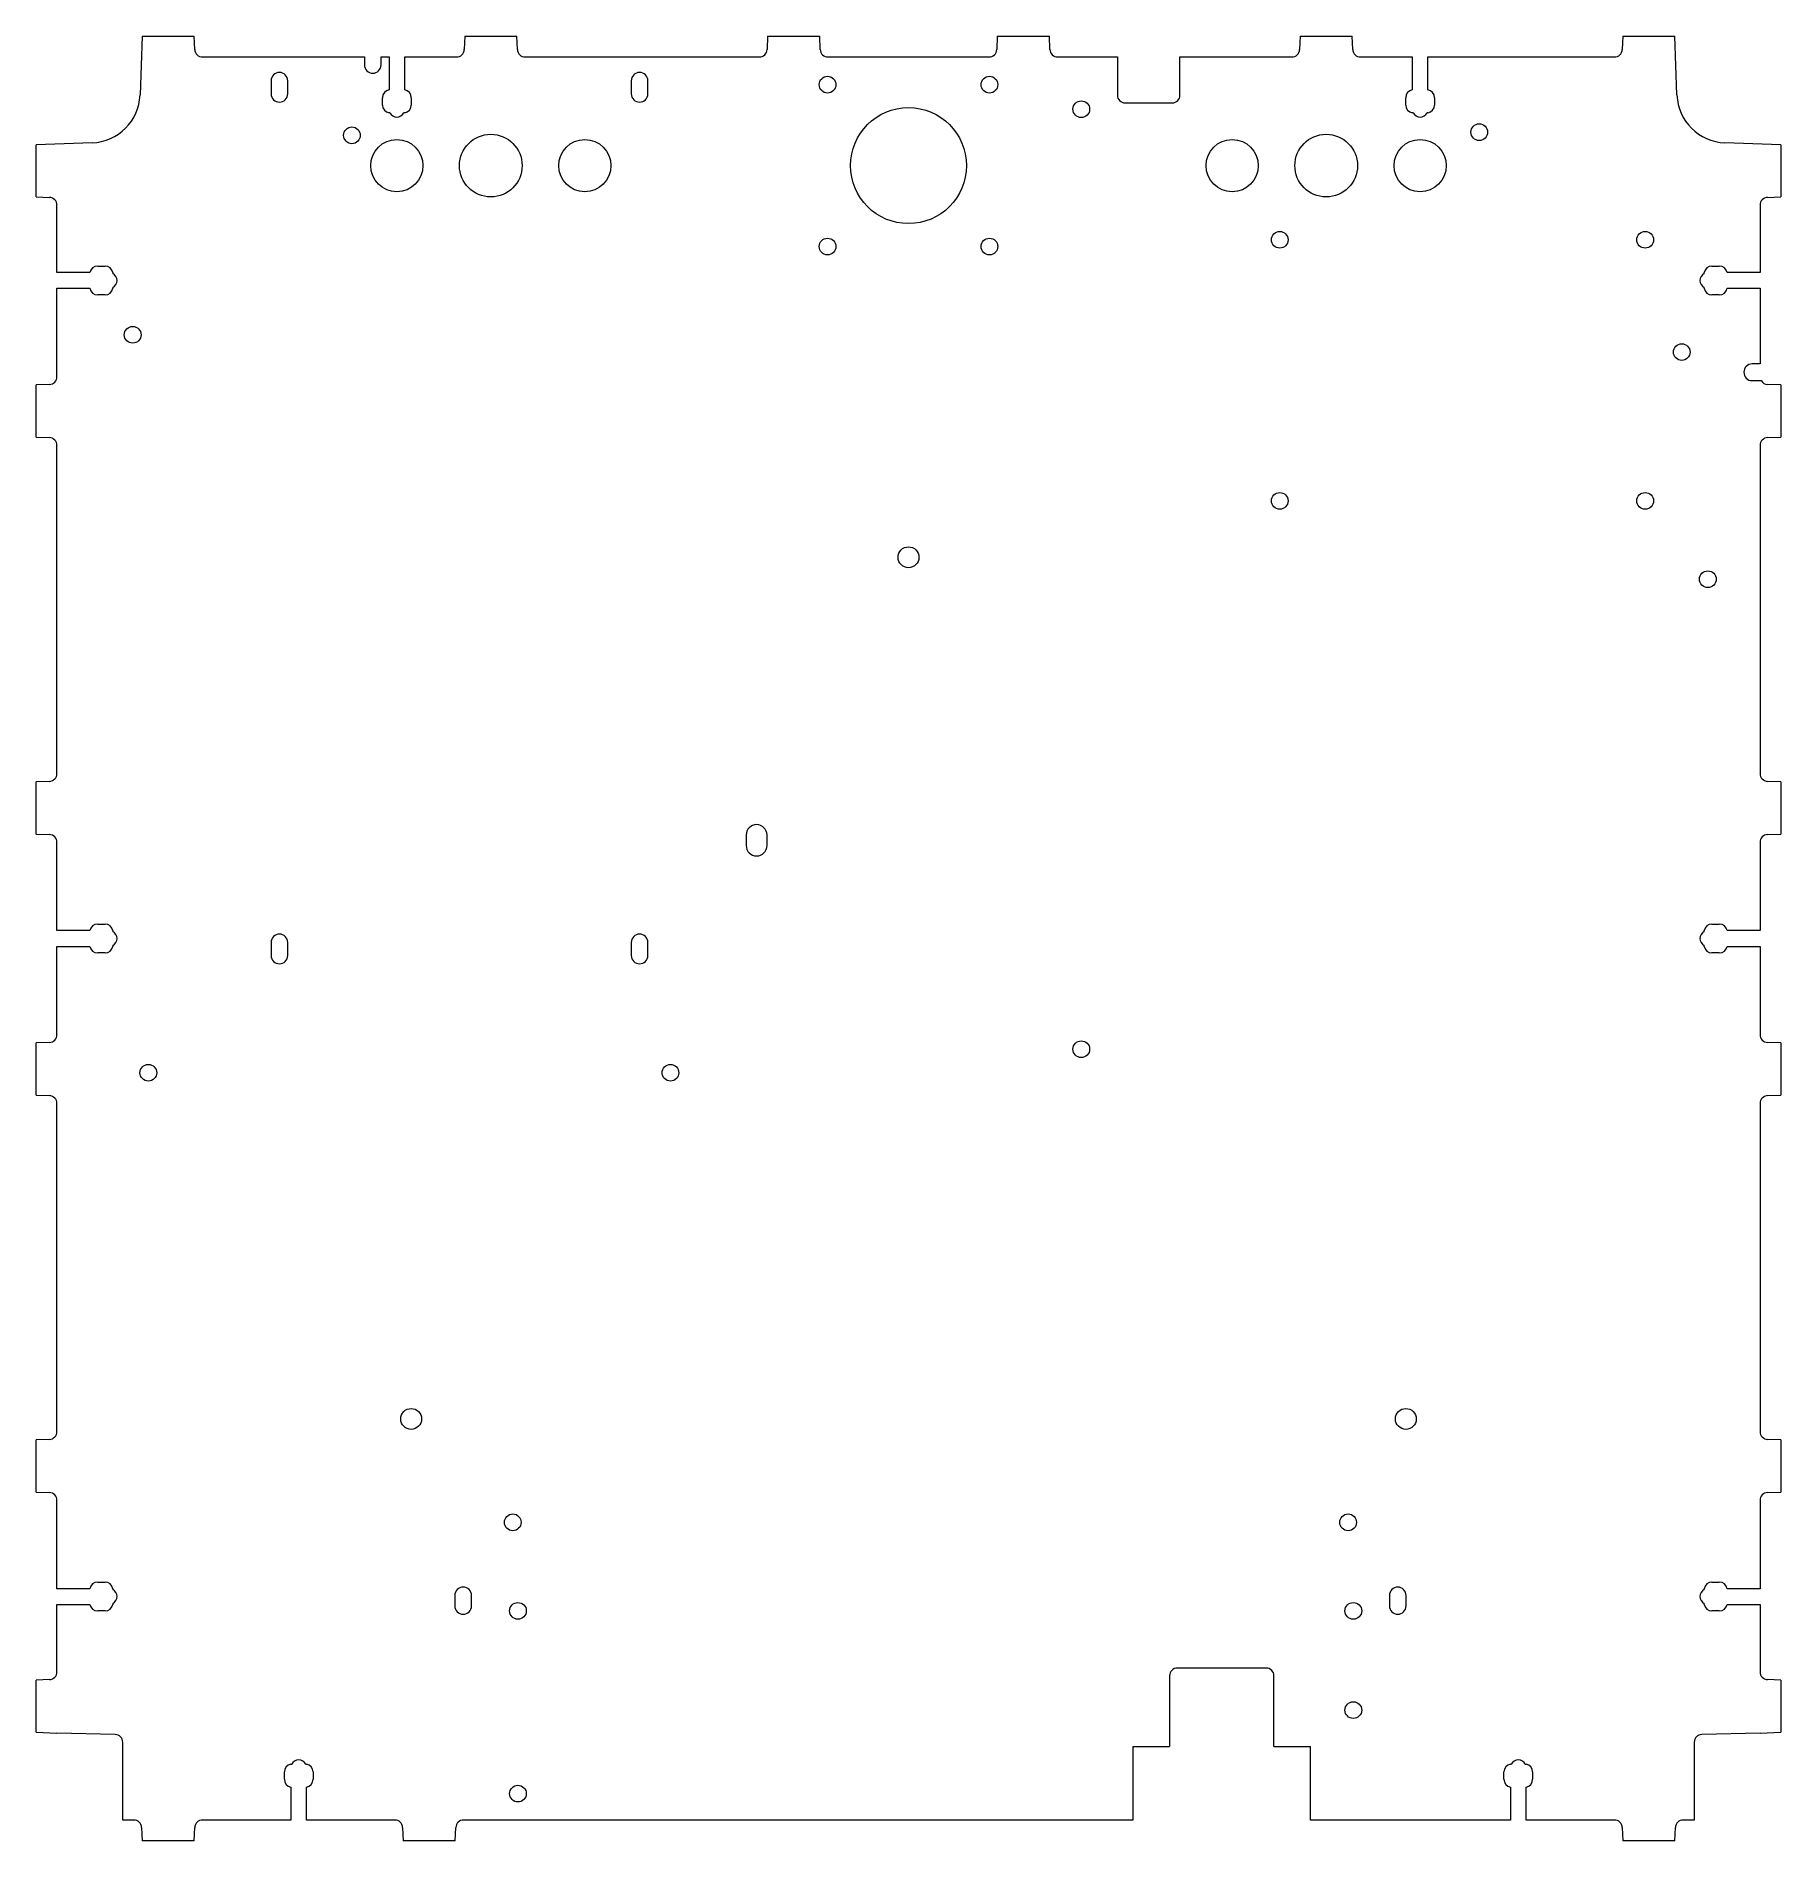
# Model space of a CAD drawing. Header units: millimetres. Extents: x -167 to 167, y -173 to 173.
import ezdxf

# ---------------------------------------------------------------- set-up
doc = ezdxf.new("R2010")
doc.units = ezdxf.units.MM

msp = doc.modelspace()

# ---------------------------------------------------------------- linework, layer by layer
at = {"color": 7, "linetype": 'Continuous', "lineweight": 15}
for p, q in [((-146.8, 172.8), (-147.19, 161.54)), ((-146.8, 172.8), (-136.8, 172.8)), ((-136.71, 170.25), (-136.8, 172.8)), ((-85, 172.8), (-85.09, 170.25)), ((-85, 172.8), (-75, 172.8)), ((-74.91, 170.25), (-75, 172.8)), ((-27, 172.8), (-27.09, 170.25)), ((-27, 172.8), (-17, 172.8)), ((-16.91, 170.25), (-17, 172.8)), ((17, 172.8), (16.91, 170.25)), ((17, 172.8), (27, 172.8)), ((27.09, 170.25), (27, 172.8)), ((75, 172.8), (74.91, 170.25)), ((75, 172.8), (85, 172.8)), ((85.09, 170.25), (85, 172.8)), ((136.8, 172.8), (136.71, 170.25)), ((136.8, 172.8), (146.8, 172.8)), ((147.19, 161.54), (146.8, 172.8)), ((-135.21, 168.8), (-104.22, 168.8)), ((-104.22, 168.8), (-104.22, 167.3)), ((-101.02, 167.3), (-101.02, 168.8)), ((-101.02, 168.8), (-99.5, 168.8)), ((-99.5, 168.8), (-99.5, 162.48)), ((-96.5, 162.48), (-96.5, 168.8)), ((-96.5, 168.8), (-86.59, 168.8)), ((-73.41, 168.8), (-28.59, 168.8)), ((-15.41, 168.8), (15.41, 168.8)), ((28.59, 168.8), (40, 168.8)), ((40, 168.8), (40, 161.5)), ((52, 161.5), (52, 168.8)), ((52, 168.8), (73.41, 168.8)), ((86.59, 168.8), (96.5, 168.8)), ((96.5, 168.8), (96.5, 162.48)), ((99.5, 162.48), (99.5, 168.8)), ((99.5, 168.8), (135.21, 168.8)), ((-122.1, 164.25), (-122.1, 161.75)), ((-118.9, 161.75), (-118.9, 164.25)), ((-53.1, 164.25), (-53.1, 161.75)), ((-49.9, 161.75), (-49.9, 164.25)), ((-100.75, 159.6), (-100.75, 161)), ((-95.25, 161), (-95.25, 159.6)), ((41.5, 160), (50.5, 160)), ((95.25, 159.6), (95.25, 161)), ((100.75, 161), (100.75, 159.6)), ((-99.34, 158.12), (-99.5, 158.12)), ((-96.5, 158.12), (-96.66, 158.12)), ((96.66, 158.12), (96.5, 158.12)), ((99.5, 158.12), (99.34, 158.12)), ((-156.36, 152.38), (-167.1, 152)), ((167.1, 152), (156.36, 152.38)), ((-167.1, 142), (-167.1, 152)), ((167.1, 152), (167.1, 142)), ((-167.1, 142), (-164.55, 141.91)), ((164.55, 141.91), (167.1, 142)), ((-163.1, 127.5), (-163.1, 140.41)), ((163.1, 140.41), (163.1, 127.5)), ((-155.3, 128.75), (-153.9, 128.75)), ((153.9, 128.75), (155.3, 128.75)), ((-156.78, 127.5), (-163.1, 127.5)), ((-163.1, 107.59), (-163.1, 124.5)), ((-163.1, 124.5), (-156.78, 124.5)), ((-152.42, 127.5), (-152.42, 127.34)), ((-152.42, 124.66), (-152.42, 124.5)), ((152.42, 127.34), (152.42, 127.5)), ((152.42, 124.5), (152.42, 124.66)), ((163.1, 127.5), (156.78, 127.5)), ((156.78, 124.5), (163.1, 124.5)), ((163.1, 124.5), (163.1, 110.02)), ((-153.9, 123.25), (-155.3, 123.25)), ((155.3, 123.25), (153.9, 123.25)), ((163.1, 110.02), (161.6, 110.02)), ((-164.55, 106.09), (-167.1, 106)), ((-167.1, 96), (-167.1, 106)), ((161.6, 106.82), (163.31, 106.82)), ((167.1, 106), (164.55, 106.09)), ((167.1, 106), (167.1, 96)), ((-167.1, 96), (-164.55, 95.91)), ((-163.1, 31.59), (-163.1, 94.41)), ((163.1, 94.41), (163.1, 31.59)), ((164.55, 95.91), (167.1, 96)), ((-164.55, 30.09), (-167.1, 30)), ((-167.1, 20), (-167.1, 30)), ((167.1, 30), (164.55, 30.09)), ((167.1, 30), (167.1, 20)), ((-167.1, 20), (-164.55, 19.91)), ((-163.1, 1.5), (-163.1, 18.41)), ((-31.1, 19.8), (-31.1, 17.8)), ((-27.1, 17.8), (-27.1, 19.8)), ((163.1, 18.41), (163.1, 1.5)), ((164.55, 19.91), (167.1, 20)), ((-156.78, 1.5), (-163.1, 1.5)), ((-155.3, 2.75), (-153.9, 2.75)), ((-152.42, 1.5), (-152.42, 1.34)), ((152.42, 1.34), (152.42, 1.5)), ((153.9, 2.75), (155.3, 2.75)), ((163.1, 1.5), (156.78, 1.5)), ((-163.1, -18.41), (-163.1, -1.5)), ((-163.1, -1.5), (-156.78, -1.5)), ((-153.9, -2.75), (-155.3, -2.75)), ((-152.42, -1.34), (-152.42, -1.5)), ((-122.1, -0.75), (-122.1, -3.25)), ((-118.9, -3.25), (-118.9, -0.75)), ((-53.1, -0.75), (-53.1, -3.25)), ((-49.9, -3.25), (-49.9, -0.75)), ((152.42, -1.5), (152.42, -1.34)), ((155.3, -2.75), (153.9, -2.75)), ((156.78, -1.5), (163.1, -1.5)), ((163.1, -1.5), (163.1, -18.41)), ((-164.55, -19.91), (-167.1, -20)), ((-167.1, -30), (-167.1, -20)), ((167.1, -20), (164.55, -19.91)), ((167.1, -20), (167.1, -30)), ((-167.1, -30), (-164.55, -30.09)), ((164.55, -30.09), (167.1, -30)), ((-163.1, -94.41), (-163.1, -31.59)), ((163.1, -31.59), (163.1, -94.41)), ((-164.55, -95.91), (-167.1, -96)), ((-167.1, -106), (-167.1, -96)), ((167.1, -96), (164.55, -95.91)), ((167.1, -96), (167.1, -106)), ((-167.1, -106), (-164.55, -106.09)), ((164.55, -106.09), (167.1, -106)), ((-163.1, -124.5), (-163.1, -107.59)), ((163.1, -107.59), (163.1, -124.5)), ((-155.3, -123.25), (-153.9, -123.25)), ((153.9, -123.25), (155.3, -123.25)), ((-156.78, -124.5), (-163.1, -124.5)), ((-163.1, -140.41), (-163.1, -127.5)), ((-163.1, -127.5), (-156.78, -127.5)), ((-152.42, -124.5), (-152.42, -124.66)), ((-152.42, -127.34), (-152.42, -127.5)), ((-86.9, -125.8), (-86.9, -127.8)), ((-83.7, -127.8), (-83.7, -125.8)), ((92.1, -125.8), (92.1, -127.8)), ((95.3, -127.8), (95.3, -125.8)), ((152.42, -124.66), (152.42, -124.5)), ((152.42, -127.5), (152.42, -127.34)), ((163.1, -124.5), (156.78, -124.5)), ((156.78, -127.5), (163.1, -127.5)), ((163.1, -127.5), (163.1, -140.41)), ((-153.9, -128.75), (-155.3, -128.75)), ((155.3, -128.75), (153.9, -128.75)), ((50, -141.2), (50, -154.7)), ((68.5, -139.7), (51.5, -139.7)), ((70, -154.7), (70, -141.2)), ((-164.55, -141.91), (-167.1, -142)), ((-167.1, -152), (-167.1, -142)), ((167.1, -142), (164.55, -141.91)), ((167.1, -142), (167.1, -152)), ((-167.1, -152), (-163.1, -152.14)), ((163.1, -152.14), (167.1, -152)), ((-151.96, -152.42), (-163.1, -152.14)), ((-150.5, -168.8), (-150.5, -153.92)), ((43, -154.7), (50, -154.7)), ((43, -154.7), (43, -168.8)), ((70, -154.7), (77, -154.7)), ((77, -168.8), (77, -154.7)), ((150.5, -153.92), (150.5, -168.8)), ((163.1, -152.14), (151.96, -152.42)), ((-118.3, -158.12), (-118.14, -158.12)), ((-115.46, -158.12), (-115.3, -158.12)), ((115.3, -158.12), (115.46, -158.12)), ((118.14, -158.12), (118.3, -158.12)), ((-119.55, -161), (-119.55, -159.6)), ((-114.05, -159.6), (-114.05, -161)), ((114.05, -161), (114.05, -159.6)), ((119.55, -159.6), (119.55, -161)), ((-118.3, -162.48), (-118.3, -168.8)), ((-115.3, -168.8), (-115.3, -162.48)), ((115.3, -162.48), (115.3, -168.8)), ((118.3, -168.8), (118.3, -162.48)), ((-148.39, -168.8), (-150.5, -168.8)), ((-118.3, -168.8), (-135.21, -168.8)), ((-98.39, -168.8), (-115.3, -168.8)), ((43, -168.8), (-85.21, -168.8)), ((115.3, -168.8), (77, -168.8)), ((135.21, -168.8), (118.3, -168.8)), ((150.5, -168.8), (148.39, -168.8)), ((-146.89, -170.25), (-146.8, -172.8)), ((-136.8, -172.8), (-146.8, -172.8)), ((-136.8, -172.8), (-136.71, -170.25)), ((-96.89, -170.25), (-96.8, -172.8)), ((-86.8, -172.8), (-96.8, -172.8)), ((-86.8, -172.8), (-86.71, -170.25)), ((136.71, -170.25), (136.8, -172.8)), ((146.8, -172.8), (136.8, -172.8)), ((146.8, -172.8), (146.89, -170.25))]:
    msp.add_line(p, q, dxfattribs=at)
for centre, radius in [((-15.5, 163.5), 1.6), ((15.5, 163.5), 1.6), ((0, 148), 11.1), ((33.1, 158.8), 1.6), ((109.33, 154.4), 1.6), ((-106.6, 153.8), 1.6), ((-98, 148), 5), ((-80, 148), 6), ((-62, 148), 5), ((62, 148), 5), ((80, 148), 6), ((98, 148), 5), ((71.1, 133.8), 1.6), ((141.1, 133.8), 1.6), ((-15.5, 132.5), 1.6), ((15.5, 132.5), 1.6), ((-148.6, 115.6), 1.6), ((148.1, 112.3), 1.6), ((71.1, 83.8), 1.6), ((141.1, 83.8), 1.6), ((0, 73), 2), ((153.1, 68.8), 1.6), ((33.1, -21.2), 1.6), ((-145.6, -25.7), 1.6), ((-45.6, -25.7), 1.6), ((-95.26, -92), 2), ((95.26, -92), 2), ((-75.8, -111.8), 1.6), ((84.2, -111.8), 1.6), ((-74.8, -128.75), 1.6), ((85.2, -128.75), 1.6), ((85.2, -147.75), 1.6), ((-74.8, -163.75), 1.6)]:
    msp.add_circle(centre, radius, dxfattribs=at)
for centre, radius, start, end in [((-135.21, 170.3), 1.5, 182, 270), ((-86.59, 170.3), 1.5, 270, 358), ((-73.41, 170.3), 1.5, 182, 270), ((-28.59, 170.3), 1.5, 270, 358), ((-15.41, 170.3), 1.5, 182, 270), ((15.41, 170.3), 1.5, 270, 358), ((28.59, 170.3), 1.5, 182, 270), ((73.41, 170.3), 1.5, 270, 358), ((86.59, 170.3), 1.5, 182, 270), ((135.21, 170.3), 1.5, 270, 358), ((-102.62, 167.3), 1.6, 180, 0), ((-120.5, 164.25), 1.6, 0, 180), ((-99.25, 161), 1.5, 99.5941, 180), ((-96.75, 161), 1.5, 0, 80.4059), ((-51.5, 164.25), 1.6, 0, 180), ((96.75, 161), 1.5, 99.5941, 180), ((99.25, 161), 1.5, 0, 80.4059), ((-156.69, 161.87), 9.5, 272, 358), ((-120.5, 161.75), 1.6, 180, 0), ((-99.25, 159.6), 1.5, 180, 260.4059), ((-96.75, 159.6), 1.5, 279.5941, 0), ((-51.5, 161.75), 1.6, 180, 0), ((41.5, 161.5), 1.5, 180, 270), ((50.5, 161.5), 1.5, 270, 0), ((96.75, 159.6), 1.5, 180, 260.4059), ((99.25, 159.6), 1.5, 279.5941, 0), ((156.69, 161.87), 9.5, 182, 268), ((-98, 158.8), 1.5, 206.9158, 333.0842), ((98, 158.8), 1.5, 206.9158, 333.0842), ((-164.6, 140.41), 1.5, 0, 88), ((164.6, 140.41), 1.5, 92, 180), ((-155.3, 127.25), 1.5, 90, 170.4059), ((-153.9, 127.25), 1.5, 9.5941, 90), ((153.9, 127.25), 1.5, 90, 170.4059), ((155.3, 127.25), 1.5, 9.5941, 90), ((-155.3, 124.75), 1.5, 189.5941, 270), ((-153.9, 124.75), 1.5, 270, 350.4059), ((-153.1, 126), 1.5, 296.9158, 63.0842), ((153.1, 126), 1.5, 116.9158, 243.0842), ((153.9, 124.75), 1.5, 189.5941, 270), ((155.3, 124.75), 1.5, 270, 350.4059), ((-164.6, 107.59), 1.5, 272, 0), ((161.6, 108.42), 1.6, 90, 270), ((164.6, 107.59), 1.5, 210.8068, 268), ((-164.6, 94.41), 1.5, 0, 88), ((164.6, 94.41), 1.5, 92, 180), ((-164.6, 31.59), 1.5, 272, 0), ((164.6, 31.59), 1.5, 180, 268), ((-29.1, 19.8), 2, 0, 180), ((-164.6, 18.41), 1.5, 0, 88), ((-29.1, 17.8), 2, 180, 0), ((164.6, 18.41), 1.5, 92, 180), ((-155.3, 1.25), 1.5, 90, 170.4059), ((-153.9, 1.25), 1.5, 9.5941, 90), ((-153.1, 0), 1.5, 296.9158, 63.0842), ((-120.5, -0.75), 1.6, 0, 180), ((-51.5, -0.75), 1.6, 0, 180), ((153.1, 0), 1.5, 116.9158, 243.0842), ((153.9, 1.25), 1.5, 90, 170.4059), ((155.3, 1.25), 1.5, 9.5941, 90), ((-155.3, -1.25), 1.5, 189.5941, 270), ((-153.9, -1.25), 1.5, 270, 350.4059), ((-120.5, -3.25), 1.6, 180, 0), ((-51.5, -3.25), 1.6, 180, 0), ((153.9, -1.25), 1.5, 189.5941, 270), ((155.3, -1.25), 1.5, 270, 350.4059), ((-164.6, -18.41), 1.5, 272, 0), ((164.6, -18.41), 1.5, 180, 268), ((-164.6, -31.59), 1.5, 0, 88), ((164.6, -31.59), 1.5, 92, 180), ((-164.6, -94.41), 1.5, 272, 0), ((164.6, -94.41), 1.5, 180, 268), ((-164.6, -107.59), 1.5, 0, 88), ((164.6, -107.59), 1.5, 92, 180), ((-155.3, -124.75), 1.5, 90, 170.4059), ((-153.9, -124.75), 1.5, 9.5941, 90), ((-85.3, -125.8), 1.6, 0, 180), ((93.7, -125.8), 1.6, 0, 180), ((153.9, -124.75), 1.5, 90, 170.4059), ((155.3, -124.75), 1.5, 9.5941, 90), ((-155.3, -127.25), 1.5, 189.5941, 270), ((-153.9, -127.25), 1.5, 270, 350.4059), ((-153.1, -126), 1.5, 296.9158, 63.0842), ((-85.3, -127.8), 1.6, 180, 0), ((93.7, -127.8), 1.6, 180, 0), ((153.1, -126), 1.5, 116.9158, 243.0842), ((153.9, -127.25), 1.5, 189.5941, 270), ((155.3, -127.25), 1.5, 270, 350.4059), ((-164.6, -140.41), 1.5, 272, 0), ((51.5, -141.2), 1.5, 90, 180), ((68.5, -141.2), 1.5, 0, 90), ((164.6, -140.41), 1.5, 180, 268), ((-152, -153.92), 1.5, 0, 88.5565), ((152, -153.92), 1.5, 91.4435, 180), ((-118.05, -159.6), 1.5, 99.5941, 180), ((-116.8, -158.8), 1.5, 26.9158, 153.0842), ((-115.55, -159.6), 1.5, 0, 80.4059), ((115.55, -159.6), 1.5, 99.5941, 180), ((116.8, -158.8), 1.5, 26.9158, 153.0842), ((118.05, -159.6), 1.5, 0, 80.4059), ((-118.05, -161), 1.5, 180, 260.4059), ((-115.55, -161), 1.5, 279.5941, 0), ((115.55, -161), 1.5, 180, 260.4059), ((118.05, -161), 1.5, 279.5941, 0), ((-148.39, -170.3), 1.5, 2, 90), ((-135.21, -170.3), 1.5, 90, 178), ((-98.39, -170.3), 1.5, 2, 90), ((-85.21, -170.3), 1.5, 90, 178), ((135.21, -170.3), 1.5, 2, 90), ((148.39, -170.3), 1.5, 90, 178)]:
    msp.add_arc(centre, radius, start, end, dxfattribs=at)

doc.saveas('drawing.dxf')
